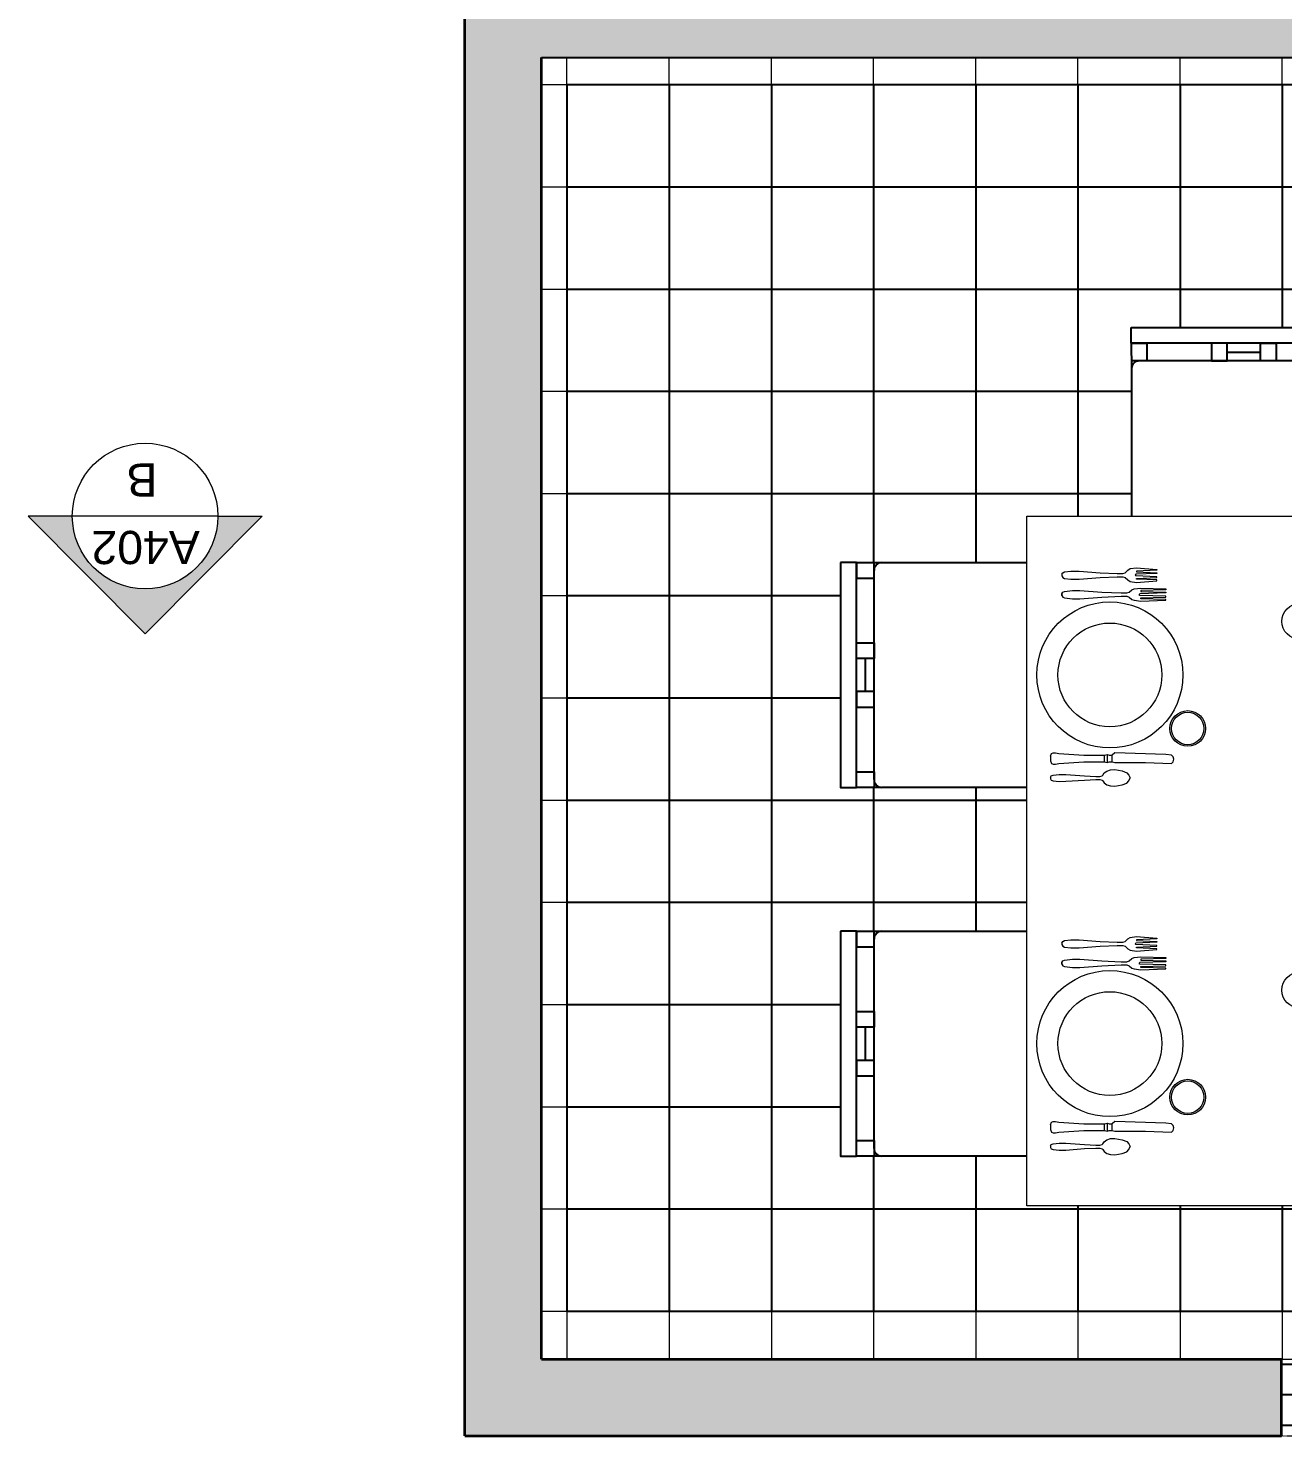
# Model space of a CAD drawing. Header units: millimetres. Extents: x 1189 to 4193, y -188 to 4789.
# Drawn here: x 3606.3 to 3851.9, y 1227.7 to 1503.1 of the extents above; entities that cross this region are included whole.
import ezdxf

# ---------------------------------------------------------------- set-up
doc = ezdxf.new("R2010")
doc.units = ezdxf.units.MM
doc.header["$LTSCALE"] = 0.3
doc.linetypes.add('HIDDEN', pattern=[0.375, 0.25, -0.125])
for name, color, linetype, lineweight in [('A-ANNO-DIMS_Num_Penna__3', 3, 'Continuous', 18), ('A-ANNO-TEXT_Num_Penna__3', 3, 'Continuous', 18), ('A-FLOR-OVHD', 3, 'HIDDEN', 18), ('A-FURN', 7, 'Continuous', 18), ('A-GLAZ-FULL', 4, 'Continuous', 25), ('A-WALL-FULL-EXTR', 7, 'Continuous', 35), ('ACCESSORI', 2, 'Continuous', 13), ('VITI', 1, 'Continuous', 18)]:
    doc.layers.add(name, color=color, linetype=linetype, lineweight=lineweight)
doc.layers.add('Layer1', color=1, linetype='Continuous')
doc.styles.add('GENERATED_STYLE_1', font='arial.ttf')

msp = doc.modelspace()

# ---------------------------------------------------------------- hatches: boundary and pattern name
at = {"true_color": 0x939598}
h = msp.add_hatch(color=252, dxfattribs=at)
h.dxf.hatch_style = 1
h.paths.add_polyline_path([(3706.76, 1812), (3851.6, 1812), (3851.6, 1826.98), (3691.78, 1826.98), (3691.78, 1227.65), (3851.6, 1227.65), (3851.6, 1242.64), (3706.76, 1242.64)])
h = msp.add_hatch(color=252, dxfattribs=at)
h.dxf.hatch_style = 1
h.paths.add_polyline_path([(3929.01, 1507.34), (3706.76, 1507.34), (3706.76, 1497.34), (3929.01, 1497.34), (3929.01, 1498.88)])
at = {"layer": 'A-ANNO-DIMS_Num_Penna__3', "linetype": 'Continuous', "lineweight": 18}
msp.add_hatch(color=3, dxfattribs=at).paths.add_polyline_path([(3652.09, 1407.64), (3643.45, 1407.64, -1), (3614.95, 1407.64), (3606.31, 1407.64), (3629.2, 1384.61)])

# ---------------------------------------------------------------- linework, layer by layer
for p, q in [((3706.76, 1497.34), (3929.01, 1497.34)), ((3822.23, 1441.44), (3825.29, 1441.44)), ((3822.23, 1441.44), (3822.27, 1436.57)), ((3825.29, 1441.44), (3825.29, 1438.01)), ((3823.79, 1438.01), (3822.26, 1437.99)), ((3825.29, 1438.01), (3823.79, 1438.01)), ((3864.74, 1438.01), (3825.29, 1438.01)), ((3841.01, 1439.72), (3847.52, 1439.72)), ((3822.26, 1436.48), (3822.26, 1407.64)), ((3768.44, 1398.57), (3768.44, 1395.51)), ((3768.44, 1398.57), (3773.3, 1398.53)), ((3771.87, 1397.01), (3771.88, 1398.54)), ((3771.87, 1395.51), (3771.87, 1397.01)), ((3773.39, 1398.54), (3801.76, 1398.54)), ((3768.44, 1395.51), (3771.87, 1395.51)), ((3771.87, 1356.06), (3771.87, 1395.51)), ((3770.16, 1379.79), (3770.16, 1373.28)), ((3773.26, 1354.54), (3771.87, 1354.54)), ((3801.76, 1354.54), (3773.39, 1354.54)), ((3768.44, 1326.42), (3768.44, 1323.36)), ((3768.44, 1326.42), (3773.3, 1326.39)), ((3771.87, 1324.87), (3771.88, 1326.4)), ((3773.39, 1326.39), (3801.76, 1326.39)), ((3768.44, 1323.36), (3771.87, 1323.36)), ((3771.87, 1323.36), (3771.87, 1324.87)), ((3771.87, 1283.91), (3771.87, 1323.36)), ((3770.16, 1307.65), (3770.16, 1301.13)), ((3773.26, 1282.4), (3771.87, 1282.4)), ((3801.76, 1282.39), (3773.39, 1282.39))]:
    msp.add_line(p, q)
for points in [[(3822.23, 1444.55), (3866.26, 1444.55), (3866.26, 1441.44), (3822.23, 1441.44)], [(3841.01, 1441.44), (3837.94, 1441.44), (3837.94, 1438.01), (3841.01, 1438.01)], [(3847.52, 1441.44), (3850.58, 1441.44), (3850.58, 1438.01), (3847.52, 1438.01)], [(3765.33, 1398.57), (3765.33, 1354.54), (3768.44, 1354.54), (3768.44, 1398.57)], [(3768.44, 1379.79), (3768.44, 1382.86), (3771.87, 1382.86), (3771.87, 1379.79)], [(3768.44, 1373.28), (3768.44, 1370.21), (3771.87, 1370.21), (3771.87, 1373.28)], [(3768.44, 1354.54), (3768.44, 1357.6), (3771.87, 1357.6), (3771.87, 1354.54)], [(3765.33, 1326.42), (3765.33, 1282.39), (3768.44, 1282.39), (3768.44, 1326.42)], [(3768.44, 1307.65), (3768.44, 1310.71), (3771.87, 1310.71), (3771.87, 1307.65)], [(3768.44, 1301.13), (3768.44, 1298.07), (3771.87, 1298.07), (3771.87, 1301.13)], [(3768.44, 1282.39), (3768.44, 1285.45), (3771.87, 1285.45), (3771.87, 1282.39)]]:
    msp.add_lwpolyline(points, close=True)
for centre, start, end in [((3823.79, 1436.48), 90, 180), ((3773.39, 1397.01), 90, 180), ((3773.39, 1356.06), 180, 270), ((3773.39, 1324.87), 90, 180), ((3773.39, 1283.91), 180, 270)]:
    msp.add_arc(centre, 1.52, start, end)
at = {"layer": 'A-ANNO-DIMS_Num_Penna__3', "color": 3, "linetype": 'Continuous', "lineweight": 18}
for p, q in [((3614.95, 1407.64), (3606.31, 1407.64)), ((3606.31, 1407.64), (3629.2, 1384.61)), ((3643.45, 1407.64), (3614.95, 1407.64)), ((3652.09, 1407.64), (3629.2, 1384.61)), ((3643.45, 1407.64), (3652.09, 1407.64))]:
    msp.add_line(p, q, dxfattribs=at)
msp.add_circle((3629.2, 1407.64), 14.25, dxfattribs=at)
at = {"layer": 'A-FLOR-OVHD', "linetype": 'ByBlock'}
msp.add_line((3851.6, 1242.64), (3931.51, 1242.64), dxfattribs=at)
at = {"layer": 'A-FLOR-OVHD'}
msp.add_line((3851.6, 1227.65), (3931.51, 1227.65), dxfattribs=at)
at = {"layer": 'A-FURN'}
for p, q in [((3801.76, 1326.39), (3801.76, 1407.64)), ((3801.76, 1407.64), (3886.76, 1407.64)), ((3801.76, 1272.64), (3801.76, 1326.39)), ((3886.76, 1272.64), (3801.76, 1272.64))]:
    msp.add_line(p, q, dxfattribs=at)
at = {"layer": 'A-GLAZ-FULL'}
for p, q in [((3854.73, 1241.64), (3851.74, 1241.64)), ((3854.73, 1235.65), (3851.74, 1235.65)), ((3854.73, 1235.65), (3851.74, 1235.65)), ((3854.73, 1229.65), (3851.74, 1229.65))]:
    msp.add_line(p, q, dxfattribs=at)
at = {"layer": 'A-WALL-FULL-EXTR'}
for p, q in [((3691.78, 1227.65), (3691.78, 1826.98)), ((3706.76, 1242.64), (3706.76, 1497.34)), ((3706.76, 1242.64), (3851.6, 1242.64)), ((3851.6, 1227.65), (3851.6, 1242.64)), ((3691.78, 1227.65), (3851.6, 1227.65))]:
    msp.add_line(p, q, dxfattribs=at)
at = {"layer": 'ACCESSORI', "linetype": 'ByBlock'}
for p, q in [((3808.82, 1396.55), (3809.14, 1396.71)), ((3809.14, 1396.71), (3810.41, 1396.87)), ((3810.41, 1396.87), (3812, 1396.87)), ((3812, 1396.87), (3816.13, 1396.55)), ((3821.05, 1396.55), (3821.52, 1397.03)), ((3821.52, 1397.03), (3822, 1397.35)), ((3822, 1397.35), (3823.27, 1397.51)), ((3823.27, 1397.51), (3827.24, 1397.19)), ((3827.24, 1397.03), (3823.27, 1396.87)), ((3823.27, 1396.87), (3823.27, 1396.71)), ((3823.27, 1396.71), (3827.24, 1396.55)), ((3827.24, 1397.19), (3827.24, 1397.03)), ((3808.66, 1396.24), (3808.82, 1396.55)), ((3808.66, 1396.24), (3808.66, 1395.92)), ((3808.66, 1395.92), (3808.82, 1395.6)), ((3808.82, 1395.6), (3809.14, 1395.44)), ((3809.14, 1395.44), (3810.41, 1395.28)), ((3810.41, 1395.28), (3812, 1395.28)), ((3812, 1395.28), (3816.13, 1395.6)), ((3816.13, 1396.55), (3819.46, 1396.4)), ((3816.13, 1395.6), (3819.46, 1395.76)), ((3819.46, 1396.4), (3820.57, 1396.4)), ((3819.46, 1395.76), (3820.57, 1395.76)), ((3820.57, 1396.4), (3821.05, 1396.55)), ((3820.57, 1395.76), (3821.05, 1395.6)), ((3821.05, 1395.6), (3821.52, 1395.13)), ((3821.52, 1395.13), (3822, 1394.81)), ((3822, 1394.81), (3823.27, 1394.65)), ((3823.11, 1396.24), (3822.95, 1396.08)), ((3823.11, 1395.92), (3822.95, 1396.08)), ((3827.24, 1396.4), (3823.11, 1396.24)), ((3827.24, 1395.76), (3823.11, 1395.92)), ((3823.27, 1395.44), (3827.24, 1395.6)), ((3823.27, 1395.28), (3823.27, 1395.44)), ((3827.24, 1395.13), (3823.27, 1395.28)), ((3823.27, 1394.65), (3827.24, 1394.97)), ((3827.24, 1396.55), (3827.24, 1396.4)), ((3827.24, 1395.6), (3827.24, 1395.76)), ((3827.24, 1394.97), (3827.24, 1395.13)), ((3808.66, 1392.43), (3808.82, 1392.74)), ((3808.66, 1392.43), (3808.66, 1392.11)), ((3808.66, 1392.11), (3808.66, 1392.43)), ((3808.66, 1392.11), (3808.82, 1391.79)), ((3808.82, 1392.74), (3809.14, 1392.9)), ((3808.82, 1391.79), (3809.14, 1391.63)), ((3809.14, 1392.9), (3810.73, 1393.06)), ((3809.14, 1391.63), (3810.73, 1391.47)), ((3810.73, 1393.06), (3812.16, 1393.06)), ((3810.73, 1391.47), (3812.16, 1391.47)), ((3812.16, 1393.06), (3816.44, 1392.74)), ((3812.16, 1391.47), (3816.44, 1391.79)), ((3816.44, 1392.74), (3820.25, 1392.59)), ((3816.44, 1391.79), (3820.25, 1391.95)), ((3820.25, 1392.59), (3821.36, 1392.59)), ((3820.25, 1391.95), (3821.36, 1391.95)), ((3821.36, 1392.59), (3821.84, 1392.74)), ((3821.36, 1391.95), (3821.84, 1391.79)), ((3821.84, 1392.74), (3822.32, 1393.22)), ((3821.84, 1391.79), (3822.32, 1391.32)), ((3822.32, 1393.22), (3822.79, 1393.38)), ((3822.32, 1391.32), (3822.79, 1391.16)), ((3822.79, 1393.38), (3824.06, 1393.54)), ((3822.79, 1391.16), (3824.06, 1391)), ((3823.9, 1392.43), (3823.75, 1392.27)), ((3823.9, 1392.11), (3823.75, 1392.27)), ((3828.98, 1392.59), (3823.9, 1392.43)), ((3828.98, 1391.95), (3823.9, 1392.11)), ((3824.06, 1393.54), (3828.98, 1393.38)), ((3828.98, 1393.22), (3824.06, 1393.06)), ((3824.06, 1393.06), (3824.06, 1392.9)), ((3824.06, 1392.9), (3828.98, 1392.74)), ((3824.06, 1391.63), (3828.98, 1391.79)), ((3824.06, 1391.47), (3824.06, 1391.63)), ((3828.98, 1391.32), (3824.06, 1391.47)), ((3824.06, 1391), (3828.98, 1391.16)), ((3828.98, 1393.38), (3828.98, 1393.22)), ((3828.98, 1392.74), (3828.98, 1392.59)), ((3828.98, 1391.79), (3828.98, 1391.95)), ((3828.98, 1391.16), (3828.98, 1391.32)), ((3806.44, 1360.68), (3806.6, 1361.15)), ((3806.6, 1361.15), (3806.92, 1361.31)), ((3806.92, 1361.31), (3807.39, 1361.31)), ((3807.39, 1361.31), (3808.03, 1361.15)), ((3808.03, 1361.15), (3812.95, 1360.84)), ((3812.95, 1360.84), (3816.92, 1360.84)), ((3816.92, 1360.84), (3817.55, 1360.99)), ((3816.92, 1360.84), (3816.92, 1359.57)), ((3817.55, 1359.41), (3817.55, 1360.99)), ((3817.55, 1360.99), (3817.87, 1360.84)), ((3817.87, 1360.84), (3818.51, 1360.84)), ((3818.98, 1361.31), (3818.51, 1360.84)), ((3818.51, 1359.57), (3818.51, 1360.84)), ((3828.98, 1360.99), (3818.98, 1361.31)), ((3830.1, 1360.84), (3828.98, 1360.99)), ((3830.41, 1360.52), (3830.1, 1360.84)), ((3806.44, 1360.68), (3806.44, 1359.72)), ((3806.44, 1359.72), (3806.6, 1359.25)), ((3806.6, 1359.25), (3806.92, 1359.09)), ((3806.92, 1359.09), (3807.39, 1359.09)), ((3807.39, 1359.09), (3808.03, 1359.25)), ((3808.03, 1359.25), (3812.95, 1359.57)), ((3812.95, 1359.57), (3816.92, 1359.57)), ((3816.92, 1359.57), (3817.55, 1359.41)), ((3817.55, 1359.41), (3817.87, 1359.57)), ((3817.87, 1359.57), (3818.51, 1359.57)), ((3818.17, 1357.96), (3819.03, 1358.02)), ((3818.51, 1359.57), (3818.98, 1359.41)), ((3818.98, 1359.41), (3825.02, 1359.41)), ((3819.03, 1358.02), (3820.41, 1357.76)), ((3825.02, 1359.41), (3830.1, 1359.25)), ((3830.1, 1359.25), (3830.41, 1359.57)), ((3830.57, 1360.04), (3830.41, 1360.52)), ((3830.41, 1359.57), (3830.57, 1360.04)), ((3806.44, 1356.55), (3806.57, 1356.82)), ((3806.44, 1356.55), (3806.44, 1356.23)), ((3806.44, 1356.23), (3806.57, 1355.96)), ((3806.57, 1356.82), (3806.9, 1356.95)), ((3806.57, 1355.96), (3806.9, 1355.83)), ((3806.9, 1356.95), (3808.08, 1357.07)), ((3806.9, 1355.83), (3808.08, 1355.71)), ((3808.08, 1357.07), (3809.43, 1357.05)), ((3808.08, 1355.71), (3809.43, 1355.73)), ((3809.43, 1357.05), (3813.05, 1356.79)), ((3809.43, 1355.73), (3813.05, 1355.99)), ((3813.05, 1356.79), (3815.29, 1356.66)), ((3813.05, 1355.99), (3815.29, 1356.12)), ((3815.29, 1356.66), (3816.08, 1356.66)), ((3815.29, 1356.12), (3816.08, 1356.12)), ((3816.08, 1356.66), (3816.5, 1356.8)), ((3816.08, 1356.12), (3816.5, 1355.98)), ((3816.5, 1356.8), (3816.64, 1356.95)), ((3816.5, 1355.98), (3816.64, 1355.83)), ((3816.64, 1356.95), (3816.93, 1357.36)), ((3816.64, 1355.83), (3816.93, 1355.42)), ((3816.93, 1357.36), (3817.46, 1357.72)), ((3816.93, 1355.42), (3817.46, 1355.06)), ((3817.46, 1357.72), (3818.17, 1357.96)), ((3820.41, 1357.76), (3821.34, 1357.38)), ((3820.41, 1355.02), (3821.34, 1355.4)), ((3821.34, 1357.38), (3821.77, 1356.96)), ((3821.34, 1355.4), (3821.77, 1355.82)), ((3821.77, 1356.96), (3822, 1356.39)), ((3821.77, 1355.82), (3822, 1356.39)), ((3817.46, 1355.06), (3818.17, 1354.82)), ((3818.17, 1354.82), (3819.03, 1354.76)), ((3819.03, 1354.76), (3820.41, 1355.02)), ((3821.52, 1324.89), (3822, 1325.2)), ((3822, 1325.2), (3823.27, 1325.36)), ((3823.27, 1325.36), (3827.24, 1325.04)), ((3827.24, 1325.04), (3827.24, 1324.89)), ((3808.66, 1324.09), (3808.82, 1324.41)), ((3808.66, 1324.09), (3808.66, 1323.77)), ((3808.66, 1323.77), (3808.82, 1323.46)), ((3808.82, 1324.41), (3809.14, 1324.57)), ((3808.82, 1323.46), (3809.14, 1323.3)), ((3809.14, 1324.57), (3810.41, 1324.73)), ((3809.14, 1323.3), (3810.41, 1323.14)), ((3810.41, 1324.73), (3812, 1324.73)), ((3810.41, 1323.14), (3812, 1323.14)), ((3812, 1324.73), (3816.13, 1324.41)), ((3812, 1323.14), (3816.13, 1323.46)), ((3816.13, 1324.41), (3819.46, 1324.25)), ((3816.13, 1323.46), (3819.46, 1323.62)), ((3819.46, 1324.25), (3820.57, 1324.25)), ((3819.46, 1323.62), (3820.57, 1323.62)), ((3820.57, 1324.25), (3821.05, 1324.41)), ((3820.57, 1323.62), (3821.05, 1323.46)), ((3821.05, 1324.41), (3821.52, 1324.89)), ((3821.05, 1323.46), (3821.52, 1322.98)), ((3821.52, 1322.98), (3822, 1322.66)), ((3822, 1322.66), (3823.27, 1322.5)), ((3823.11, 1324.09), (3822.95, 1323.93)), ((3823.11, 1323.77), (3822.95, 1323.93)), ((3827.24, 1324.25), (3823.11, 1324.09)), ((3827.24, 1323.62), (3823.11, 1323.77)), ((3827.24, 1324.89), (3823.27, 1324.73)), ((3823.27, 1324.73), (3823.27, 1324.57)), ((3823.27, 1324.57), (3827.24, 1324.41)), ((3823.27, 1323.3), (3827.24, 1323.46)), ((3823.27, 1323.14), (3823.27, 1323.3)), ((3827.24, 1322.98), (3823.27, 1323.14)), ((3823.27, 1322.5), (3827.24, 1322.82)), ((3827.24, 1324.41), (3827.24, 1324.25)), ((3827.24, 1323.46), (3827.24, 1323.62)), ((3827.24, 1322.82), (3827.24, 1322.98)), ((3808.66, 1320.28), (3808.82, 1320.6)), ((3808.66, 1320.28), (3808.66, 1319.96)), ((3808.66, 1319.96), (3808.66, 1320.28)), ((3808.66, 1319.96), (3808.82, 1319.65)), ((3808.82, 1320.6), (3809.14, 1320.76)), ((3808.82, 1319.65), (3809.14, 1319.49)), ((3809.14, 1320.76), (3810.73, 1320.92)), ((3809.14, 1319.49), (3810.73, 1319.33)), ((3810.73, 1320.92), (3812.16, 1320.92)), ((3812.16, 1320.92), (3816.44, 1320.6)), ((3812.16, 1319.33), (3816.44, 1319.65)), ((3816.44, 1320.6), (3820.25, 1320.44)), ((3816.44, 1319.65), (3820.25, 1319.81)), ((3820.25, 1320.44), (3821.36, 1320.44)), ((3820.25, 1319.81), (3821.36, 1319.81)), ((3821.36, 1320.44), (3821.84, 1320.6)), ((3821.36, 1319.81), (3821.84, 1319.65)), ((3821.84, 1320.6), (3822.32, 1321.08)), ((3821.84, 1319.65), (3822.32, 1319.17)), ((3822.32, 1321.08), (3822.79, 1321.23)), ((3822.79, 1321.23), (3824.06, 1321.39)), ((3823.9, 1320.28), (3823.75, 1320.12)), ((3823.9, 1319.96), (3823.75, 1320.12)), ((3828.98, 1320.44), (3823.9, 1320.28)), ((3828.98, 1319.81), (3823.9, 1319.96)), ((3824.06, 1321.39), (3828.98, 1321.23)), ((3828.98, 1321.08), (3824.06, 1320.92)), ((3824.06, 1320.92), (3824.06, 1320.76)), ((3824.06, 1320.76), (3828.98, 1320.6)), ((3824.06, 1319.49), (3828.98, 1319.65)), ((3824.06, 1319.33), (3824.06, 1319.49)), ((3828.98, 1321.23), (3828.98, 1321.08)), ((3828.98, 1320.6), (3828.98, 1320.44)), ((3828.98, 1319.65), (3828.98, 1319.81)), ((3810.73, 1319.33), (3812.16, 1319.33)), ((3822.32, 1319.17), (3822.79, 1319.01)), ((3822.79, 1319.01), (3824.06, 1318.85)), ((3828.98, 1319.17), (3824.06, 1319.33)), ((3824.06, 1318.85), (3828.98, 1319.01)), ((3828.98, 1319.01), (3828.98, 1319.17)), ((3806.6, 1289.01), (3806.92, 1289.17)), ((3806.92, 1289.17), (3807.39, 1289.17)), ((3807.39, 1289.17), (3808.03, 1289.01)), ((3818.98, 1289.17), (3818.51, 1288.69)), ((3828.98, 1288.85), (3818.98, 1289.17)), ((3806.44, 1288.53), (3806.6, 1289.01)), ((3806.44, 1288.53), (3806.44, 1287.58)), ((3806.44, 1287.58), (3806.6, 1287.1)), ((3806.6, 1287.1), (3806.92, 1286.94)), ((3806.92, 1286.94), (3807.39, 1286.94)), ((3807.39, 1286.94), (3808.03, 1287.1)), ((3808.03, 1289.01), (3812.95, 1288.69)), ((3808.03, 1287.1), (3812.95, 1287.42)), ((3812.95, 1288.69), (3816.92, 1288.69)), ((3812.95, 1287.42), (3816.92, 1287.42)), ((3816.92, 1288.69), (3817.55, 1288.85)), ((3816.92, 1288.69), (3816.92, 1287.42)), ((3816.92, 1287.42), (3817.55, 1287.26)), ((3817.55, 1287.26), (3817.55, 1288.85)), ((3817.55, 1288.85), (3817.87, 1288.69)), ((3817.55, 1287.26), (3817.87, 1287.42)), ((3817.87, 1288.69), (3818.51, 1288.69)), ((3817.87, 1287.42), (3818.51, 1287.42)), ((3818.51, 1287.42), (3818.51, 1288.69)), ((3818.51, 1287.42), (3818.98, 1287.26)), ((3818.98, 1287.26), (3825.02, 1287.26)), ((3825.02, 1287.26), (3830.1, 1287.1)), ((3830.1, 1288.69), (3828.98, 1288.85)), ((3830.41, 1288.37), (3830.1, 1288.69)), ((3830.1, 1287.1), (3830.41, 1287.42)), ((3830.57, 1287.9), (3830.41, 1288.37)), ((3830.41, 1287.42), (3830.57, 1287.9)), ((3806.44, 1284.4), (3806.57, 1284.67)), ((3806.44, 1284.4), (3806.44, 1284.09)), ((3806.44, 1284.09), (3806.57, 1283.82)), ((3806.57, 1284.67), (3806.9, 1284.81)), ((3806.57, 1283.82), (3806.9, 1283.69)), ((3806.9, 1284.81), (3808.08, 1284.92)), ((3806.9, 1283.69), (3808.08, 1283.57)), ((3808.08, 1284.92), (3809.43, 1284.91)), ((3809.43, 1284.91), (3813.05, 1284.64)), ((3809.43, 1283.58), (3813.05, 1283.85)), ((3813.05, 1284.64), (3815.29, 1284.52)), ((3813.05, 1283.85), (3815.29, 1283.97)), ((3815.29, 1284.52), (3816.08, 1284.52)), ((3815.29, 1283.97), (3816.08, 1283.97)), ((3816.08, 1284.52), (3816.5, 1284.66)), ((3816.08, 1283.97), (3816.5, 1283.83)), ((3816.5, 1284.66), (3816.64, 1284.8)), ((3816.5, 1283.83), (3816.64, 1283.69)), ((3816.64, 1284.8), (3816.93, 1285.21)), ((3816.64, 1283.69), (3816.93, 1283.28)), ((3816.93, 1285.21), (3817.46, 1285.58)), ((3817.46, 1285.58), (3818.17, 1285.81)), ((3818.17, 1285.81), (3819.03, 1285.87)), ((3819.03, 1285.87), (3820.41, 1285.61)), ((3820.41, 1285.61), (3821.34, 1285.24)), ((3821.34, 1285.24), (3821.77, 1284.81)), ((3821.34, 1283.25), (3821.77, 1283.68)), ((3821.77, 1284.81), (3822, 1284.25)), ((3821.77, 1283.68), (3822, 1284.25)), ((3808.08, 1283.57), (3809.43, 1283.58)), ((3816.93, 1283.28), (3817.46, 1282.91)), ((3817.46, 1282.91), (3818.17, 1282.68)), ((3818.17, 1282.68), (3819.03, 1282.62)), ((3819.03, 1282.62), (3820.41, 1282.88)), ((3820.41, 1282.88), (3821.34, 1283.25))]:
    msp.add_line(p, q, dxfattribs=at)
for centre, radius in [((3818.03, 1376.55), 14.29), ((3855.18, 1387.03), 3.49), ((3818.03, 1376.55), 10.16), ((3833.27, 1366.07), 3.49), ((3833.27, 1366.07), 3.17), ((3818.03, 1304.41), 14.29), ((3855.18, 1314.88), 3.49), ((3818.03, 1304.41), 10.16), ((3833.27, 1293.93), 3.49), ((3833.27, 1293.93), 3.17)]:
    msp.add_circle(centre, radius, dxfattribs=at)
at = {"layer": 'Layer1'}
for p, q in [((3731.77, 1492), (3711.77, 1492)), ((3731.77, 1492), (3711.77, 1492)), ((3711.77, 1492), (3711.77, 1472)), ((3751.77, 1492), (3731.77, 1492)), ((3751.77, 1492), (3731.77, 1492)), ((3731.77, 1492), (3731.77, 1472)), ((3731.77, 1492), (3731.77, 1472)), ((3771.77, 1492), (3751.77, 1492)), ((3771.77, 1492), (3751.77, 1492)), ((3751.77, 1492), (3751.77, 1472)), ((3751.77, 1492), (3751.77, 1472)), ((3771.77, 1492), (3751.77, 1492)), ((3751.77, 1492), (3751.77, 1472)), ((3771.77, 1492), (3751.77, 1492)), ((3791.77, 1492), (3771.77, 1492)), ((3791.77, 1492), (3771.77, 1492)), ((3771.77, 1492), (3771.77, 1472)), ((3791.77, 1492), (3771.77, 1492)), ((3791.77, 1492), (3771.77, 1492)), ((3771.77, 1492), (3771.77, 1472)), ((3771.77, 1492), (3771.77, 1472)), ((3771.77, 1492), (3771.77, 1472)), ((3771.77, 1492), (3771.77, 1472)), ((3811.77, 1492), (3791.77, 1492)), ((3811.77, 1492), (3791.77, 1492)), ((3791.77, 1492), (3791.77, 1472)), ((3811.77, 1492), (3791.77, 1492)), ((3811.77, 1492), (3791.77, 1492)), ((3791.77, 1492), (3791.77, 1472)), ((3791.77, 1492), (3791.77, 1472)), ((3791.77, 1492), (3791.77, 1472)), ((3811.77, 1492), (3791.77, 1492)), ((3791.77, 1492), (3791.77, 1472)), ((3811.77, 1492), (3791.77, 1492)), ((3831.77, 1492), (3811.77, 1492)), ((3831.77, 1492), (3811.77, 1492)), ((3811.77, 1492), (3811.77, 1472)), ((3831.77, 1492), (3811.77, 1492)), ((3831.77, 1492), (3811.77, 1492)), ((3811.77, 1492), (3811.77, 1472)), ((3811.77, 1492), (3811.77, 1472)), ((3811.77, 1492), (3811.77, 1472)), ((3831.77, 1492), (3811.77, 1492)), ((3811.77, 1492), (3811.77, 1472)), ((3831.77, 1492), (3811.77, 1492)), ((3811.77, 1492), (3811.77, 1472)), ((3811.77, 1492), (3811.77, 1472)), ((3851.77, 1492), (3831.77, 1492)), ((3851.77, 1492), (3831.77, 1492)), ((3831.77, 1492), (3831.77, 1472)), ((3831.77, 1492), (3831.77, 1472)), ((3831.77, 1492), (3831.77, 1472)), ((3851.77, 1492), (3831.77, 1492)), ((3831.77, 1492), (3831.77, 1472)), ((3851.77, 1492), (3831.77, 1492)), ((3831.77, 1492), (3831.77, 1472)), ((3831.77, 1492), (3831.77, 1472)), ((3851.77, 1492), (3851.77, 1472)), ((3871.77, 1492), (3851.77, 1492)), ((3851.77, 1492), (3851.77, 1472)), ((3871.77, 1492), (3851.77, 1492)), ((3851.77, 1492), (3851.77, 1472)), ((3851.77, 1492), (3851.77, 1472)), ((3731.77, 1472), (3711.77, 1472)), ((3731.77, 1472), (3711.77, 1472)), ((3711.77, 1472), (3711.77, 1452)), ((3751.77, 1472), (3731.77, 1472)), ((3751.77, 1472), (3731.77, 1472)), ((3731.77, 1472), (3731.77, 1452)), ((3731.77, 1472), (3731.77, 1452)), ((3771.77, 1472), (3751.77, 1472)), ((3771.77, 1472), (3751.77, 1472)), ((3751.77, 1472), (3751.77, 1452)), ((3751.77, 1472), (3751.77, 1452)), ((3771.77, 1472), (3751.77, 1472)), ((3751.77, 1472), (3751.77, 1452)), ((3771.77, 1472), (3751.77, 1472)), ((3791.77, 1472), (3771.77, 1472)), ((3791.77, 1472), (3771.77, 1472)), ((3771.77, 1472), (3771.77, 1452)), ((3791.77, 1472), (3771.77, 1472)), ((3791.77, 1472), (3771.77, 1472)), ((3771.77, 1472), (3771.77, 1452)), ((3771.77, 1472), (3771.77, 1452)), ((3771.77, 1472), (3771.77, 1452)), ((3771.77, 1472), (3771.77, 1452)), ((3811.77, 1472), (3791.77, 1472)), ((3811.77, 1472), (3791.77, 1472)), ((3791.77, 1472), (3791.77, 1452)), ((3811.77, 1472), (3791.77, 1472)), ((3811.77, 1472), (3791.77, 1472)), ((3791.77, 1472), (3791.77, 1452)), ((3791.77, 1472), (3791.77, 1452)), ((3791.77, 1472), (3791.77, 1452)), ((3811.77, 1472), (3791.77, 1472)), ((3791.77, 1472), (3791.77, 1452)), ((3811.77, 1472), (3791.77, 1472)), ((3831.77, 1472), (3811.77, 1472)), ((3831.77, 1472), (3811.77, 1472)), ((3811.77, 1472), (3811.77, 1452)), ((3831.77, 1472), (3811.77, 1472)), ((3831.77, 1472), (3811.77, 1472)), ((3811.77, 1472), (3811.77, 1452)), ((3811.77, 1472), (3811.77, 1452)), ((3811.77, 1472), (3811.77, 1452)), ((3831.77, 1472), (3811.77, 1472)), ((3811.77, 1472), (3811.77, 1452)), ((3831.77, 1472), (3811.77, 1472)), ((3811.77, 1472), (3811.77, 1452)), ((3811.77, 1472), (3811.77, 1452)), ((3851.77, 1472), (3831.77, 1472)), ((3851.77, 1472), (3831.77, 1472)), ((3831.77, 1472), (3831.77, 1452)), ((3831.77, 1472), (3831.77, 1452)), ((3831.77, 1472), (3831.77, 1452)), ((3851.77, 1472), (3831.77, 1472)), ((3831.77, 1472), (3831.77, 1452)), ((3851.77, 1472), (3831.77, 1472)), ((3831.77, 1472), (3831.77, 1452)), ((3831.77, 1472), (3831.77, 1452)), ((3851.77, 1472), (3851.77, 1452)), ((3871.77, 1472), (3851.77, 1472)), ((3851.77, 1472), (3851.77, 1452)), ((3871.77, 1472), (3851.77, 1472)), ((3851.77, 1472), (3851.77, 1452)), ((3851.77, 1472), (3851.77, 1452)), ((3731.77, 1452), (3711.77, 1452)), ((3731.77, 1452), (3711.77, 1452)), ((3711.77, 1452), (3711.77, 1432)), ((3751.77, 1452), (3731.77, 1452)), ((3751.77, 1452), (3731.77, 1452)), ((3731.77, 1452), (3731.77, 1432)), ((3731.77, 1452), (3731.77, 1432)), ((3771.77, 1452), (3751.77, 1452)), ((3771.77, 1452), (3751.77, 1452)), ((3751.77, 1452), (3751.77, 1432)), ((3751.77, 1452), (3751.77, 1432)), ((3771.77, 1452), (3751.77, 1452)), ((3751.77, 1452), (3751.77, 1432)), ((3771.77, 1452), (3751.77, 1452)), ((3791.77, 1452), (3771.77, 1452)), ((3791.77, 1452), (3771.77, 1452)), ((3771.77, 1452), (3771.77, 1432)), ((3791.77, 1452), (3771.77, 1452)), ((3791.77, 1452), (3771.77, 1452)), ((3771.77, 1452), (3771.77, 1432)), ((3771.77, 1452), (3771.77, 1432)), ((3771.77, 1452), (3771.77, 1432)), ((3771.77, 1452), (3771.77, 1432)), ((3811.77, 1452), (3791.77, 1452)), ((3811.77, 1452), (3791.77, 1452)), ((3791.77, 1452), (3791.77, 1432)), ((3811.77, 1452), (3791.77, 1452)), ((3811.77, 1452), (3791.77, 1452)), ((3791.77, 1452), (3791.77, 1432)), ((3791.77, 1452), (3791.77, 1432)), ((3791.77, 1452), (3791.77, 1432)), ((3811.77, 1452), (3791.77, 1452)), ((3791.77, 1452), (3791.77, 1432)), ((3811.77, 1452), (3791.77, 1452)), ((3831.77, 1452), (3811.77, 1452)), ((3831.77, 1452), (3811.77, 1452)), ((3811.77, 1452), (3811.77, 1432)), ((3831.77, 1452), (3811.77, 1452)), ((3831.77, 1452), (3811.77, 1452)), ((3811.77, 1452), (3811.77, 1432)), ((3811.77, 1452), (3811.77, 1432)), ((3811.77, 1452), (3811.77, 1432)), ((3831.77, 1452), (3811.77, 1452)), ((3811.77, 1452), (3811.77, 1432)), ((3831.77, 1452), (3811.77, 1452)), ((3811.77, 1452), (3811.77, 1432)), ((3811.77, 1452), (3811.77, 1432)), ((3851.77, 1452), (3831.77, 1452)), ((3851.77, 1452), (3831.77, 1452)), ((3831.77, 1452), (3831.77, 1444.55)), ((3831.77, 1452), (3831.77, 1444.55)), ((3831.77, 1452), (3831.77, 1444.55)), ((3851.77, 1452), (3831.77, 1452)), ((3831.77, 1452), (3831.77, 1444.55)), ((3851.77, 1452), (3831.77, 1452)), ((3831.77, 1452), (3831.77, 1444.55)), ((3831.77, 1452), (3831.77, 1444.55)), ((3851.77, 1452), (3851.77, 1444.55)), ((3871.77, 1452), (3851.77, 1452)), ((3851.77, 1452), (3851.77, 1444.55)), ((3871.77, 1452), (3851.77, 1452)), ((3851.77, 1452), (3851.77, 1444.55)), ((3851.77, 1452), (3851.77, 1444.55)), ((3731.77, 1432), (3711.77, 1432)), ((3731.77, 1432), (3711.77, 1432)), ((3711.77, 1432), (3711.77, 1412)), ((3751.77, 1432), (3731.77, 1432)), ((3751.77, 1432), (3731.77, 1432)), ((3731.77, 1432), (3731.77, 1412)), ((3731.77, 1432), (3731.77, 1412)), ((3771.77, 1432), (3751.77, 1432)), ((3771.77, 1432), (3751.77, 1432)), ((3751.77, 1432), (3751.77, 1412)), ((3751.77, 1432), (3751.77, 1412)), ((3771.77, 1432), (3751.77, 1432)), ((3751.77, 1432), (3751.77, 1412)), ((3771.77, 1432), (3751.77, 1432)), ((3791.77, 1432), (3771.77, 1432)), ((3791.77, 1432), (3771.77, 1432)), ((3771.77, 1432), (3771.77, 1412)), ((3791.77, 1432), (3771.77, 1432)), ((3791.77, 1432), (3771.77, 1432)), ((3771.77, 1432), (3771.77, 1412)), ((3771.77, 1432), (3771.77, 1412)), ((3771.77, 1432), (3771.77, 1412)), ((3771.77, 1432), (3771.77, 1412)), ((3811.77, 1432), (3791.77, 1432)), ((3811.77, 1432), (3791.77, 1432)), ((3791.77, 1432), (3791.77, 1412)), ((3811.77, 1432), (3791.77, 1432)), ((3811.77, 1432), (3791.77, 1432)), ((3791.77, 1432), (3791.77, 1412)), ((3791.77, 1432), (3791.77, 1412)), ((3791.77, 1432), (3791.77, 1412)), ((3811.77, 1432), (3791.77, 1432)), ((3791.77, 1432), (3791.77, 1412)), ((3811.77, 1432), (3791.77, 1432)), ((3822.26, 1432), (3811.77, 1432)), ((3822.26, 1432), (3811.77, 1432)), ((3811.77, 1432), (3811.77, 1412)), ((3822.26, 1432), (3811.77, 1432)), ((3822.26, 1432), (3811.77, 1432)), ((3811.77, 1432), (3811.77, 1412)), ((3811.77, 1432), (3811.77, 1412)), ((3811.77, 1432), (3811.77, 1412)), ((3822.26, 1432), (3811.77, 1432)), ((3811.77, 1432), (3811.77, 1412)), ((3822.26, 1432), (3811.77, 1432)), ((3811.77, 1432), (3811.77, 1412)), ((3811.77, 1432), (3811.77, 1412)), ((3731.77, 1412), (3711.77, 1412)), ((3731.77, 1412), (3711.77, 1412)), ((3711.77, 1412), (3711.77, 1392)), ((3751.77, 1412), (3731.77, 1412)), ((3751.77, 1412), (3731.77, 1412)), ((3731.77, 1412), (3731.77, 1392)), ((3731.77, 1412), (3731.77, 1392)), ((3771.77, 1412), (3751.77, 1412)), ((3771.77, 1412), (3751.77, 1412)), ((3751.77, 1412), (3751.77, 1392)), ((3751.77, 1412), (3751.77, 1392)), ((3771.77, 1412), (3751.77, 1412)), ((3751.77, 1412), (3751.77, 1392)), ((3771.77, 1412), (3751.77, 1412)), ((3791.77, 1412), (3771.77, 1412)), ((3791.77, 1412), (3771.77, 1412)), ((3771.77, 1412), (3771.77, 1398.54)), ((3791.77, 1412), (3771.77, 1412)), ((3791.77, 1412), (3771.77, 1412)), ((3771.77, 1412), (3771.77, 1398.54)), ((3771.77, 1412), (3771.77, 1398.54)), ((3771.77, 1412), (3771.77, 1398.54)), ((3771.77, 1412), (3771.77, 1398.54)), ((3811.77, 1412), (3791.77, 1412)), ((3811.77, 1412), (3791.77, 1412)), ((3791.77, 1412), (3791.77, 1398.54)), ((3811.77, 1412), (3791.77, 1412)), ((3811.77, 1412), (3791.77, 1412)), ((3791.77, 1412), (3791.77, 1398.54)), ((3791.77, 1412), (3791.77, 1398.54)), ((3791.77, 1412), (3791.77, 1398.54)), ((3811.77, 1412), (3791.77, 1412)), ((3791.77, 1412), (3791.77, 1398.54)), ((3811.77, 1412), (3791.77, 1412)), ((3822.26, 1412), (3811.77, 1412)), ((3822.26, 1412), (3811.77, 1412)), ((3811.77, 1412), (3811.77, 1407.64)), ((3822.26, 1412), (3811.77, 1412)), ((3822.26, 1412), (3811.77, 1412)), ((3811.77, 1412), (3811.77, 1407.64)), ((3811.77, 1412), (3811.77, 1407.64)), ((3811.77, 1412), (3811.77, 1407.64)), ((3822.26, 1412), (3811.77, 1412)), ((3811.77, 1412), (3811.77, 1407.64)), ((3822.26, 1412), (3811.77, 1412)), ((3811.77, 1412), (3811.77, 1407.64)), ((3811.77, 1412), (3811.77, 1407.64)), ((3731.77, 1392), (3711.77, 1392)), ((3731.77, 1392), (3711.77, 1392)), ((3711.77, 1392), (3711.77, 1372)), ((3751.77, 1392), (3731.77, 1392)), ((3751.77, 1392), (3731.77, 1392)), ((3731.77, 1392), (3731.77, 1372)), ((3731.77, 1392), (3731.77, 1372)), ((3765.33, 1392), (3751.77, 1392)), ((3765.33, 1392), (3751.77, 1392)), ((3751.77, 1392), (3751.77, 1372)), ((3751.77, 1392), (3751.77, 1372)), ((3765.33, 1392), (3751.77, 1392)), ((3751.77, 1392), (3751.77, 1372)), ((3765.33, 1392), (3751.77, 1392)), ((3771.87, 1392), (3771.77, 1392)), ((3771.87, 1392), (3771.77, 1392)), ((3771.87, 1392), (3771.77, 1392)), ((3771.87, 1392), (3771.77, 1392)), ((3731.77, 1372), (3711.77, 1372)), ((3731.77, 1372), (3711.77, 1372)), ((3711.77, 1372), (3711.77, 1352)), ((3751.77, 1372), (3731.77, 1372)), ((3751.77, 1372), (3731.77, 1372)), ((3731.77, 1372), (3731.77, 1352)), ((3731.77, 1372), (3731.77, 1352)), ((3765.33, 1372), (3751.77, 1372)), ((3765.33, 1372), (3751.77, 1372)), ((3751.77, 1372), (3751.77, 1352)), ((3751.77, 1372), (3751.77, 1352)), ((3765.33, 1372), (3751.77, 1372)), ((3751.77, 1372), (3751.77, 1352)), ((3765.33, 1372), (3751.77, 1372)), ((3771.77, 1354.54), (3771.77, 1352)), ((3771.77, 1354.54), (3771.77, 1352)), ((3771.77, 1354.54), (3771.77, 1352)), ((3771.77, 1354.54), (3771.77, 1352)), ((3771.77, 1354.54), (3771.77, 1352)), ((3791.77, 1354.54), (3791.77, 1352)), ((3791.77, 1354.54), (3791.77, 1352)), ((3791.77, 1354.54), (3791.77, 1352)), ((3791.77, 1354.54), (3791.77, 1352)), ((3791.77, 1354.54), (3791.77, 1352)), ((3731.77, 1352), (3711.77, 1352)), ((3731.77, 1352), (3711.77, 1352)), ((3711.77, 1352), (3711.77, 1332)), ((3751.77, 1352), (3731.77, 1352)), ((3751.77, 1352), (3731.77, 1352)), ((3731.77, 1352), (3731.77, 1332)), ((3731.77, 1352), (3731.77, 1332)), ((3771.77, 1352), (3751.77, 1352)), ((3771.77, 1352), (3751.77, 1352)), ((3751.77, 1352), (3751.77, 1332)), ((3751.77, 1352), (3751.77, 1332)), ((3771.77, 1352), (3751.77, 1352)), ((3751.77, 1352), (3751.77, 1332)), ((3771.77, 1352), (3751.77, 1352)), ((3791.77, 1352), (3771.77, 1352)), ((3791.77, 1352), (3771.77, 1352)), ((3771.77, 1352), (3771.77, 1332)), ((3791.77, 1352), (3771.77, 1352)), ((3791.77, 1352), (3771.77, 1352)), ((3771.77, 1352), (3771.77, 1332)), ((3771.77, 1352), (3771.77, 1332)), ((3771.77, 1352), (3771.77, 1332)), ((3771.77, 1352), (3771.77, 1332)), ((3801.76, 1352), (3791.77, 1352)), ((3801.76, 1352), (3791.77, 1352)), ((3791.77, 1352), (3791.77, 1332)), ((3801.76, 1352), (3791.77, 1352)), ((3801.76, 1352), (3791.77, 1352)), ((3791.77, 1352), (3791.77, 1332)), ((3791.77, 1352), (3791.77, 1332)), ((3791.77, 1352), (3791.77, 1332)), ((3801.76, 1352), (3791.77, 1352)), ((3791.77, 1352), (3791.77, 1332)), ((3801.76, 1352), (3791.77, 1352)), ((3731.77, 1332), (3711.77, 1332)), ((3731.77, 1332), (3711.77, 1332)), ((3711.77, 1332), (3711.77, 1312)), ((3751.77, 1332), (3731.77, 1332)), ((3751.77, 1332), (3731.77, 1332)), ((3731.77, 1332), (3731.77, 1312)), ((3731.77, 1332), (3731.77, 1312)), ((3771.77, 1332), (3751.77, 1332)), ((3771.77, 1332), (3751.77, 1332)), ((3751.77, 1332), (3751.77, 1312)), ((3751.77, 1332), (3751.77, 1312)), ((3771.77, 1332), (3751.77, 1332)), ((3751.77, 1332), (3751.77, 1312)), ((3771.77, 1332), (3751.77, 1332)), ((3791.77, 1332), (3771.77, 1332)), ((3791.77, 1332), (3771.77, 1332)), ((3791.77, 1332), (3771.77, 1332)), ((3791.77, 1332), (3771.77, 1332)), ((3771.77, 1332), (3771.77, 1326.39)), ((3801.76, 1332), (3791.77, 1332)), ((3801.76, 1332), (3791.77, 1332)), ((3791.77, 1332), (3791.77, 1326.39)), ((3801.76, 1332), (3791.77, 1332)), ((3801.76, 1332), (3791.77, 1332)), ((3791.77, 1332), (3791.77, 1326.39)), ((3791.77, 1332), (3791.77, 1326.39)), ((3791.77, 1332), (3791.77, 1326.39)), ((3801.76, 1332), (3791.77, 1332)), ((3791.77, 1332), (3791.77, 1326.39)), ((3801.76, 1332), (3791.77, 1332)), ((3731.77, 1312), (3711.77, 1312)), ((3731.77, 1312), (3711.77, 1312)), ((3711.77, 1312), (3711.77, 1292)), ((3751.77, 1312), (3731.77, 1312)), ((3751.77, 1312), (3731.77, 1312)), ((3731.77, 1312), (3731.77, 1292)), ((3731.77, 1312), (3731.77, 1292)), ((3751.77, 1312), (3751.77, 1292)), ((3751.77, 1312), (3751.77, 1292)), ((3751.77, 1312), (3751.77, 1292)), ((3765.33, 1312), (3751.77, 1312)), ((3771.87, 1312), (3771.77, 1312)), ((3771.87, 1312), (3771.77, 1312)), ((3771.87, 1312), (3771.77, 1312)), ((3771.87, 1312), (3771.77, 1312)), ((3731.77, 1292), (3711.77, 1292)), ((3731.77, 1292), (3711.77, 1292)), ((3711.77, 1292), (3711.77, 1272)), ((3751.77, 1292), (3731.77, 1292)), ((3751.77, 1292), (3731.77, 1292)), ((3731.77, 1292), (3731.77, 1272)), ((3731.77, 1292), (3731.77, 1272)), ((3765.33, 1292), (3751.77, 1292)), ((3765.33, 1292), (3751.77, 1292)), ((3751.77, 1292), (3751.77, 1272)), ((3751.77, 1292), (3751.77, 1272)), ((3765.33, 1292), (3751.77, 1292)), ((3751.77, 1292), (3751.77, 1272)), ((3765.33, 1292), (3751.77, 1292)), ((3771.77, 1282.39), (3771.77, 1272)), ((3771.77, 1282.39), (3771.77, 1272)), ((3771.77, 1282.39), (3771.77, 1272)), ((3771.77, 1282.39), (3771.77, 1272)), ((3771.77, 1282.39), (3771.77, 1272)), ((3791.77, 1282.39), (3791.77, 1272)), ((3791.77, 1282.39), (3791.77, 1272)), ((3791.77, 1282.39), (3791.77, 1272)), ((3791.77, 1282.39), (3791.77, 1272)), ((3791.77, 1282.39), (3791.77, 1272)), ((3811.77, 1272.64), (3811.77, 1272)), ((3811.77, 1272.64), (3811.77, 1272)), ((3811.77, 1272.64), (3811.77, 1272)), ((3811.77, 1272.64), (3811.77, 1272)), ((3811.77, 1272.64), (3811.77, 1272)), ((3811.77, 1272.64), (3811.77, 1272)), ((3811.77, 1272.64), (3811.77, 1272)), ((3831.77, 1272.64), (3831.77, 1272)), ((3831.77, 1272.64), (3831.77, 1272)), ((3831.77, 1272.64), (3831.77, 1272)), ((3831.77, 1272.64), (3831.77, 1272)), ((3831.77, 1272.64), (3831.77, 1272)), ((3831.77, 1272.64), (3831.77, 1272)), ((3851.77, 1272.64), (3851.77, 1272)), ((3851.77, 1272.64), (3851.77, 1272)), ((3851.77, 1272.64), (3851.77, 1272)), ((3851.77, 1272.64), (3851.77, 1272)), ((3731.77, 1272), (3711.77, 1272)), ((3731.77, 1272), (3711.77, 1272)), ((3711.77, 1272), (3711.77, 1252)), ((3751.77, 1272), (3731.77, 1272)), ((3751.77, 1272), (3731.77, 1272)), ((3731.77, 1272), (3731.77, 1252)), ((3731.77, 1272), (3731.77, 1252)), ((3771.77, 1272), (3751.77, 1272)), ((3771.77, 1272), (3751.77, 1272)), ((3751.77, 1272), (3751.77, 1252)), ((3751.77, 1272), (3751.77, 1252)), ((3771.77, 1272), (3751.77, 1272)), ((3751.77, 1272), (3751.77, 1252)), ((3771.77, 1272), (3751.77, 1272)), ((3791.77, 1272), (3771.77, 1272)), ((3791.77, 1272), (3771.77, 1272)), ((3771.77, 1272), (3771.77, 1252)), ((3791.77, 1272), (3771.77, 1272)), ((3791.77, 1272), (3771.77, 1272)), ((3771.77, 1272), (3771.77, 1252)), ((3771.77, 1272), (3771.77, 1252)), ((3771.77, 1272), (3771.77, 1252)), ((3771.77, 1272), (3771.77, 1252)), ((3811.77, 1272), (3791.77, 1272)), ((3811.77, 1272), (3791.77, 1272)), ((3791.77, 1272), (3791.77, 1252)), ((3811.77, 1272), (3791.77, 1272)), ((3811.77, 1272), (3791.77, 1272)), ((3791.77, 1272), (3791.77, 1252)), ((3791.77, 1272), (3791.77, 1252)), ((3791.77, 1272), (3791.77, 1252)), ((3811.77, 1272), (3791.77, 1272)), ((3791.77, 1272), (3791.77, 1252)), ((3811.77, 1272), (3791.77, 1272)), ((3831.77, 1272), (3811.77, 1272)), ((3831.77, 1272), (3811.77, 1272)), ((3811.77, 1272), (3811.77, 1252)), ((3831.77, 1272), (3811.77, 1272)), ((3831.77, 1272), (3811.77, 1272)), ((3811.77, 1272), (3811.77, 1252)), ((3811.77, 1272), (3811.77, 1252)), ((3811.77, 1272), (3811.77, 1252)), ((3831.77, 1272), (3811.77, 1272)), ((3811.77, 1272), (3811.77, 1252)), ((3831.77, 1272), (3811.77, 1272)), ((3811.77, 1272), (3811.77, 1252)), ((3811.77, 1272), (3811.77, 1252)), ((3851.77, 1272), (3831.77, 1272)), ((3851.77, 1272), (3831.77, 1272)), ((3831.77, 1272), (3831.77, 1252)), ((3831.77, 1272), (3831.77, 1252)), ((3831.77, 1272), (3831.77, 1252)), ((3851.77, 1272), (3831.77, 1272)), ((3831.77, 1272), (3831.77, 1252)), ((3851.77, 1272), (3831.77, 1272)), ((3831.77, 1272), (3831.77, 1252)), ((3831.77, 1272), (3831.77, 1252)), ((3851.77, 1272), (3851.77, 1252)), ((3871.77, 1272), (3851.77, 1272)), ((3851.77, 1272), (3851.77, 1252)), ((3871.77, 1272), (3851.77, 1272)), ((3851.77, 1272), (3851.77, 1252)), ((3851.77, 1272), (3851.77, 1252)), ((3731.77, 1252), (3711.77, 1252)), ((3751.77, 1252), (3731.77, 1252)), ((3771.77, 1252), (3751.77, 1252)), ((3771.77, 1252), (3751.77, 1252)), ((3791.77, 1252), (3771.77, 1252)), ((3791.77, 1252), (3771.77, 1252)), ((3811.77, 1252), (3791.77, 1252)), ((3811.77, 1252), (3791.77, 1252)), ((3811.77, 1252), (3791.77, 1252)), ((3831.77, 1252), (3811.77, 1252)), ((3831.77, 1252), (3811.77, 1252)), ((3831.77, 1252), (3811.77, 1252)), ((3851.77, 1252), (3831.77, 1252)), ((3851.77, 1252), (3831.77, 1252)), ((3871.77, 1252), (3851.77, 1252))]:
    msp.add_line(p, q, dxfattribs=at)
at = {"layer": 'VITI'}
for p, q in [((3711.77, 1492), (3711.77, 1497.34)), ((3731.77, 1492), (3731.77, 1497.34)), ((3751.77, 1492), (3751.77, 1497.34)), ((3771.77, 1492), (3771.77, 1497.34)), ((3791.77, 1492), (3791.77, 1497.34)), ((3811.77, 1492), (3811.77, 1497.34)), ((3831.77, 1492), (3831.77, 1497.34)), ((3851.77, 1492), (3851.77, 1497.34)), ((3711.77, 1492), (3706.76, 1492)), ((3711.77, 1472), (3706.76, 1472)), ((3711.77, 1452), (3706.76, 1452)), ((3711.77, 1432), (3706.76, 1432)), ((3711.77, 1412), (3706.76, 1412)), ((3711.77, 1392), (3706.76, 1392)), ((3711.77, 1372), (3706.76, 1372)), ((3711.77, 1352), (3706.76, 1352)), ((3711.77, 1332), (3706.76, 1332)), ((3711.77, 1312), (3706.76, 1312)), ((3711.77, 1292), (3706.76, 1292)), ((3711.77, 1272), (3706.76, 1272)), ((3711.77, 1252), (3706.76, 1252)), ((3711.77, 1252), (3711.77, 1242.64)), ((3731.77, 1252), (3731.77, 1242.64)), ((3751.77, 1252), (3751.77, 1242.64)), ((3771.77, 1252), (3771.77, 1242.64)), ((3791.77, 1252), (3791.77, 1242.64)), ((3811.77, 1252), (3811.77, 1242.64)), ((3831.77, 1252), (3831.77, 1242.64)), ((3851.77, 1252), (3851.77, 1242.64))]:
    msp.add_line(p, q, dxfattribs=at)

# ---------------------------------------------------------------- texts
at = {"layer": 'A-ANNO-TEXT_Num_Penna__3', "color": 3, "linetype": 'Continuous', "lineweight": 18, "char_height": 6.5, "attachment_point": 1, "rotation": 180, "style": 'GENERATED_STYLE_1'}
for s, insert in [('\\A1;B', (3631.6, 1411.43)), ('\\A1;A402', (3639.9, 1398.24))]:
    msp.add_mtext(s, dxfattribs=dict(at, insert=insert))

doc.saveas('drawing.dxf')
